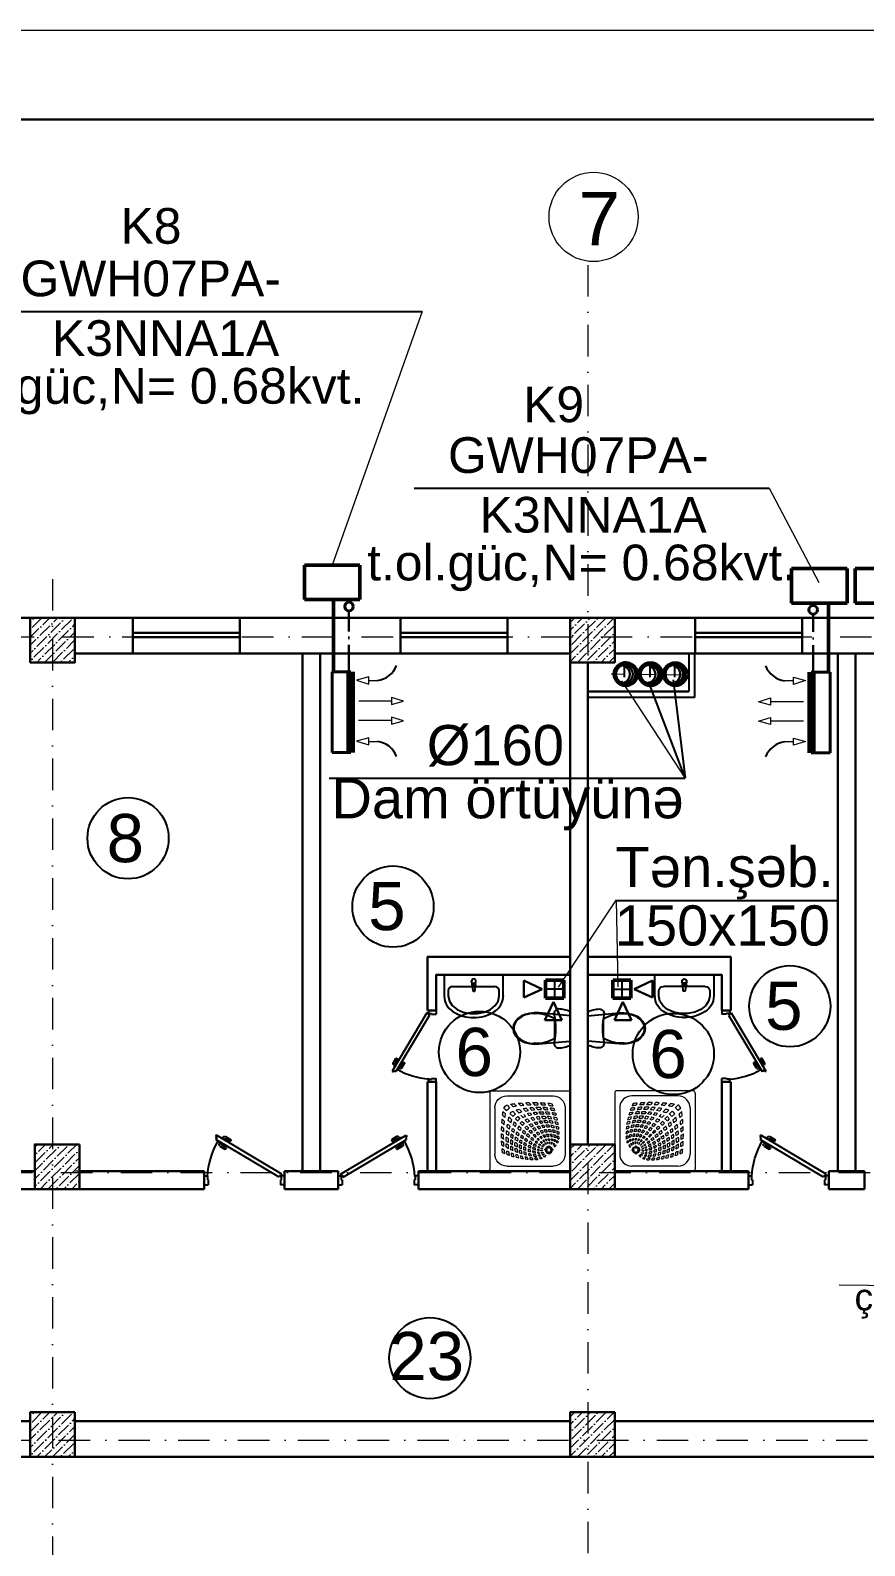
# Model space of a CAD drawing. Header units: millimetres. Extents: x 895788 to 1136524, y -21936 to 400945.
# Drawn here: x 1054279 to 1063630, y 246946 to 263923 of the extents above; entities that cross this region are included whole.
import ezdxf

# ---------------------------------------------------------------- set-up
doc = ezdxf.new("R2010")
doc.units = ezdxf.units.MM
for name, pattern in [('( Hidden )', [0.275, 0.15, -0.125]), ('ACAD_ISO10W100', [18, 12, -3, 0, -3]), ('Штрихпунктирная', [670.277762, 352.777767, -176.388884, 0, -141.111112])]:
    doc.linetypes.add(name, pattern=pattern)
for name, color, linetype, lineweight in [('0_Ном._пера__7', 7, 'Continuous', 60), ('2D Drafting - General_Pen_No__52_Ном._пера__1', 7, 'Continuous', 15), ('Arakesmelerin xətti_Pen_No__1', 7, 'Continuous', 15), ('LLLLLLLL', 7, 'Continuous', 30), ('ДВЕРИ', 7, 'Continuous', 5), ('Интерьер - Мебель_Ном._пера__1', 7, 'Continuous', 15), ('невидимка_Ном._пера__241_Ном._пера__7', 7, 'Continuous', 60), ('оси_Ном._пера__1', 7, 'Continuous', 15), ('перегородка_Ном._пера__7', 7, 'Continuous', 60), ('перегородка_Ном._пера__7_Ном._пера__7', 7, 'Continuous', 60)]:
    doc.layers.add(name, color=color, linetype=linetype, lineweight=lineweight)
doc.layers.add('Интерьер - Мебель', color=7, linetype='Continuous')
doc.layers.add('Интерьер - Мебель_Ном._пера__75', color=160, linetype='Continuous', lineweight=25, true_color=0x2731ed)
doc.styles.get("Standard").update_dxf_attribs({"font": 'arial.ttf', "height": 400})
doc.styles.add('СГЕНЕРИР_СТИЛЬ_1', font='arial.ttf')

# ---------------------------------------------------------------- blocks, each defined once
blk = doc.blocks.new('qapi 700')
at = {"layer": 'ДВЕРИ', "color": 251, "lineweight": 25, "true_color": 0x636466}
for p, q in [((1281620, 90086), (1281659, 90086)), ((1281659, 90034), (1281659, 90086)), ((1282420, 90086), (1282380, 90086)), ((1282380, 90034), (1282380, 90085)), ((1281620, 89997), (1281651, 89997)), ((1281651, 89997), (1281651, 90034)), ((1281651, 90034), (1281659, 90034)), ((1282368, 90010), (1281735, 89633)), ((1282395, 89980), (1281741, 89591)), ((1282382, 89987), (1282368, 90010)), ((1282388, 90034), (1282380, 90034)), ((1282388, 89991), (1282382, 89987)), ((1282388, 89997), (1282388, 90034)), ((1282420, 89997), (1282388, 89997)), ((1282420, 89997), (1282388, 89997)), ((1282395, 89980), (1282388, 89991)), ((1281733, 89605), (1281747, 89613)), ((1281741, 89591), (1281733, 89605)), ((1281747, 89613), (1281735, 89633)), ((1281812, 89685), (1281762, 89656)), ((1281762, 89656), (1281765, 89651)), ((1281776, 89665), (1281770, 89676)), ((1281775, 89698), (1281826, 89728)), ((1281785, 89617), (1281787, 89613)), ((1281787, 89613), (1281837, 89642)), ((1281792, 89676), (1281793, 89674)), ((1281835, 89712), (1281794, 89687)), ((1281802, 89622), (1281809, 89609)), ((1281814, 89681), (1281812, 89685)), ((1281820, 89629), (1281818, 89631)), ((1281872, 89650), (1281831, 89626)), ((1281831, 89604), (1281881, 89634)), ((1281837, 89642), (1281835, 89646)), ((1281836, 89725), (1281838, 89722)), ((1281884, 89645), (1281883, 89647))]:
    blk.add_line(p, q, dxfattribs=at)
for centre, radius, start, end in [((1282471, 90052), 821, 183.4077, 209.5706), ((1281783, 89684), 15.9, 120.7133, 210.7133), ((1281798, 89680), 7.94, 120.7133, 210.7133), ((1281823, 89617), 15.9, 210.7133, 300.7133), ((1281827, 89633), 7.94, 210.7133, 300.7133), ((1281830, 89721), 7.94, 30.7133, 120.7133), ((1281831, 89718), 7.94, 300.7133, 30.7133), ((1281876, 89643), 7.94, 30.7133, 120.7133), ((1281877, 89641), 7.94, 300.7133, 30.7133)]:
    blk.add_arc(centre, radius, start, end, dxfattribs=at)
blk = doc.blocks.new('Умывальник 03 16')
at = {"layer": 'Интерьер - Мебель_Ном._пера__75', "color": 251, "linetype": 'Continuous', "true_color": 0x636466}
for p, q in [((0, 0), (-320, 0)), ((320, 0), (0, 0)), ((-330, -10), (-330, -240)), ((-235, -130), (235, -130)), ((-25, -70), (-21, -112)), ((-18, -121), (-11, -174)), ((-14, -110), (-14, -95)), ((-14, -95), (14, -95)), ((11, -174), (18, -121)), ((14, -95), (14, -110)), ((21, -112), (25, -70)), ((330, -240), (330, -10)), ((-285, -180), (-285, -240)), ((-285, -240), (-273, -295)), ((-273, -295), (-240, -345)), ((240, -345), (273, -295)), ((273, -295), (285, -240)), ((285, -240), (285, -180)), ((-240, -345), (-187, -387)), ((-187, -387), (-118, -417)), ((-118, -417), (-41, -433)), ((-41, -433), (41, -433)), ((41, -433), (118, -417)), ((118, -417), (187, -387)), ((187, -387), (240, -345))]:
    blk.add_line(p, q, dxfattribs=at)
for centre, radius, start, end in [((-320, -10), 10, 90, 180), ((320, -10), 10, 0, 90), ((-235, -180), 50, 90, 180), ((0, -70), 25, 0, 180), ((0, -110), 21.1, 185.1696, 212.771), ((0, -110), 21.1, 212.771, 327.229), ((0, -110), 13.6, 180, 0), ((0, -110), 21.1, 327.229, 354.8304), ((235, -180), 50, 0, 90), ((-133, -240), 197, 180, 239.3268), ((0, -173), 11.2, 187.1389, 352.8611), ((133, -240), 197, 300.6732, 0), ((0, -58), 422, 236.4705, 270), ((0, -58), 422, 270, 303.5295)]:
    blk.add_arc(centre, radius, start, end, dxfattribs=at)
for p in [(320, 0), (-330, -10), (-25, -70), (-18, -121), (21, -112), (11, -174), (330, -240), (-233, -410), (0, -480), (233, -410)]:
    blk.add_point(p, dxfattribs=at)
blk = doc.blocks.new('Унитаз 16_2')
at = {"layer": 'Интерьер - Мебель_Ном._пера__75', "color": 251, "linetype": 'Continuous', "true_color": 0x636466}
for p, q in [((-187, 0), (-194, -15)), ((187, 0), (-187, 0)), ((-141, 0), (-173, -350)), ((141, 0), (-141, 0)), ((173, -350), (141, 0)), ((194, -15), (187, 0)), ((-217, -112), (-218, -128)), ((-218, -128), (-216, -140)), ((-216, -95), (-217, -112)), ((-213, -79), (-216, -95)), ((-216, -140), (-212, -151)), ((-210, -62), (-213, -79)), ((-212, -151), (-206, -161)), ((-205, -46), (-210, -62)), ((-206, -161), (-198, -169)), ((-200, -31), (-205, -46)), ((-194, -15), (-200, -31)), ((-198, -169), (-188, -175)), ((-116, -173), (-78, -168)), ((-78, -168), (-39, -165)), ((-39, -165), (0, -164)), ((0, -164), (39, -165)), ((39, -165), (78, -168)), ((78, -168), (116, -173)), ((188, -175), (198, -169)), ((200, -31), (194, -15)), ((198, -169), (206, -161)), ((205, -46), (200, -31)), ((210, -62), (205, -46)), ((206, -161), (212, -151)), ((213, -79), (210, -62)), ((212, -151), (216, -140)), ((216, -95), (213, -79)), ((217, -112), (216, -95)), ((216, -140), (218, -128)), ((218, -128), (217, -112)), ((-188, -175), (-178, -179)), ((-178, -179), (-166, -181)), ((-166, -181), (-154, -180)), ((-154, -180), (-116, -173)), ((0, -173), (-109, -173)), ((109, -173), (0, -173)), ((116, -173), (154, -180)), ((154, -180), (166, -181)), ((166, -181), (178, -179)), ((178, -179), (188, -175)), ((-173, -350), (-175, -402)), ((-175, -402), (-169, -453)), ((-169, -453), (-157, -503)), ((-157, -503), (-138, -550)), ((138, -550), (157, -503)), ((157, -503), (169, -453)), ((169, -453), (175, -402)), ((175, -402), (173, -350)), ((-138, -550), (-112, -587)), ((-112, -587), (-79, -616)), ((-79, -616), (-41, -634)), ((-41, -634), (0, -640)), ((0, -631), (0, -631)), ((0, -640), (41, -634)), ((41, -634), (79, -616)), ((79, -616), (112, -587)), ((81, -605), (81, -605)), ((112, -587), (138, -550))]:
    blk.add_line(p, q, dxfattribs=at)
for centre, radius, start, end in [((258, -388), 425, 149.6518, 181.3539), ((-258, -388), 425, 358.6461, 30.3482), ((89, -412), 257, 176.8048, 228.4245), ((-89, -412), 257, 311.5755, 3.1952), ((1, -493), 139, 233.7772, 269.6644), ((-1, -493), 139, 270.3356, 306.2228)]:
    blk.add_arc(centre, radius, start, end, dxfattribs=at)
for p in [(109, -173), (-167, -398), (167, -398), (-81, -605)]:
    blk.add_point(p, dxfattribs=at)
blk = doc.blocks.new('Символ поддона душа 16')
at = {"layer": 'Интерьер - Мебель_Ном._пера__1', "color": 251, "linetype": 'Continuous', "lineweight": 5, "true_color": 0x636466}
for p, q in [((0, 22), (0, 878)), ((878, 900), (23, 900)), ((900, 22), (900, 878)), ((56, 191), (56, 709)), ((709, 844), (191, 844)), ((238, 713), (238, 678)), ((844, 191), (844, 709)), ((222, 662), (187, 662)), ((238, 647), (238, 611)), ((289, 662), (253, 662)), ((303, 601), (286, 614)), ((299, 597), (286, 614)), ((326, 567), (311, 584)), ((333, 574), (316, 589)), ((361, 531), (345, 547)), ((370, 540), (353, 555)), ((402, 486), (380, 510)), ((414, 498), (390, 520)), ((445, 440), (422, 465)), ((460, 455), (435, 478)), ((486, 395), (463, 420)), ((505, 414), (480, 437)), ((537, 342), (513, 367)), ((558, 364), (533, 387)), ((586, 289), (562, 314)), ((611, 314), (586, 338)), ((643, 228), (612, 260)), ((672, 257), (640, 288)), ((707, 159), (678, 190)), ((741, 193), (710, 222)), ((878, 0), (23, 0)), ((709, 56), (191, 56))]:
    blk.add_line(p, q, dxfattribs=at)
for radius in [39.4, 28.1]:
    blk.add_circle((238, 662), radius, dxfattribs=at)
for centre, radius, start, end in [((23, 878), 22.5, 90, 180), ((878, 878), 22.5, 0, 90), ((191, 709), 135, 90, 180), ((375, 636), 137, 129.196, 140.9462), ((-112, 1576), 935, 294.0484, 295.9579), ((386, 556), 183, 114.6682, 122.9443), ((361, 416), 303, 98.8716, 104.2822), ((235, 666), 93.2, 48.7297, 55.3816), ((367, 478), 226, 101.3517, 107.6931), ((311, 389), 304, 87.4738, 92.4325), ((238, 662), 67.7, 26.6695, 27), ((235, 666), 93.2, 32.1387, 37.3696), ((375, 636), 137, 108.2589, 116.5791), ((221, 672), 127, 35.2917, 42.9165), ((235, 666), 93.2, 16.8111, 21.1202), ((391, 520), 235, 101.8201, 106.3724), ((201, 669), 163, 29.6354, 36.3675), ((386, 556), 183, 101.3677, 106.7778), ((221, 672), 127, 21.1122, 27.6146), ((361, 416), 303, 90.9431, 94.1785), ((359, 534), 169, 89.6302, 95.1753), ((221, 672), 127, 8.378, 13.7023), ((311, 389), 304, 80.2718, 83.408), ((201, 669), 163, 17.6042, 23.8079), ((380, 568), 205, 88.3128, 95.6344), ((193, 668), 196, 25.9651, 31.9952), ((201, 669), 163, 6.7115, 11.9035), ((391, 520), 235, 88.6469, 95.0662), ((193, 668), 196, 14.6813, 21.0162), ((385, 619), 120, 80.9202, 93.938), ((361, 416), 303, 80.5246, 85.8025), ((219, 668), 198, 26.2829, 32.3063), ((303, 275), 433, 75.0459, 78.8273), ((193, 668), 196, 4.2183, 9.5363), ((289, 356), 342, 68.1808, 73.0545), ((234, -309), 1060, 80.7899, 80.837), ((219, 668), 198, 13.8019, 20.7098), ((395, -91), 865, 86.9845, 88.7448), ((221, 664), 222, 23.6301, 29.5143), ((219, 668), 198, 1.6025, 7.7855), ((336, -158), 914, 82.7867, 84.4272), ((391, 520), 235, 81.5102, 81.7327), ((221, 664), 222, 11.3577, 18.0521), ((234, -309), 1060, 77.8137, 79.2341), ((99, -526), 1280, 73.4331, 74.6143), ((203, 656), 265, 20.8026, 26.059), ((221, 664), 222, 359.6929, 6.0044), ((151, -320), 1048, 72.4325, 73.8593), ((208, 656), 260, 9.8051, 15.9308), ((208, 656), 260, 359.1728, 5.1844), ((395, -91), 865, 83.3288, 85.055), ((216, 652), 280, 19.5061, 24.9124), ((336, -158), 914, 79.3162, 80.9273), ((234, -309), 1060, 74.7822, 76.1739), ((219, 652), 277, 8.1122, 14.298), ((99, -526), 1280, 70.9149, 72.0683), ((193, 644), 327, 17.2778, 22.1643), ((193, 644), 327, 6.8416, 12.3555), ((395, -91), 865, 79.7831, 81.4836), ((191, 641), 354, 15.4246, 20.2098), ((336, -158), 914, 75.9876, 77.5746), ((234, -309), 1060, 71.9075, 73.2752), ((191, 641), 354, 5.2184, 10.5629), ((159, 633), 410, 13.5731, 17.8969), ((159, 633), 410, 4.3349, 9.1453), ((91, 621), 500, 11.8149, 15.5001), ((395, -91), 865, 76.2338, 78.0955), ((336, -158), 914, 72.6385, 74.4189), ((91, 621), 500, 3.9186, 8.0135), ((234, -309), 1060, 68.9949, 70.5553), ((68, 611), 550, 10.9345, 14.4671), ((68, 611), 550, 3.4001, 7.2825), ((8, 599), 636, 9.7539, 12.944), ((395, -91), 865, 72.6704, 74.4434), ((336, -158), 914, 69.2927, 70.9472), ((-80, 591), 746, 8.2388, 11.0494), ((395, -91), 865, 68.9788, 70.8399), ((-198, 578), 889, 7.0667, 9.5129), ((336, -158), 914, 65.8073, 67.5698), ((-387, 558), 1104, 6.1761, 8.2184), ((709, 709), 135, 0, 90), ((395, -91), 865, 65.1461, 67.0472), ((-759, 508), 1504, 5.9584, 7.5213), ((-1097, 492), 1866, 4.8823, 6.1801), ((332, 520), 205, 174.3656, 181.6872), ((233, 681), 198, 237.6937, 243.7171), ((232, 707), 196, 238.0048, 244.0349), ((264, 525), 137, 153.4209, 161.7411), ((231, 700), 163, 233.6325, 240.3646), ((228, 679), 127, 227.0835, 234.7083), ((380, 509), 235, 174.9338, 181.3531), ((380, 509), 235, 163.6276, 168.1799), ((264, 525), 137, 129.0538, 140.804), ((235, 665), 93.2, 214.6184, 221.2703), ((232, 707), 196, 248.9838, 255.3187), ((282, 515), 120, 176.062, 189.0798), ((-676, 1012), 935, 334.0421, 335.9516), ((344, 514), 183, 163.2222, 168.6323), ((231, 700), 163, 246.1921, 252.3958), ((228, 679), 127, 242.3854, 248.8878), ((344, 514), 183, 147.0557, 155.3318), ((235, 665), 93.2, 232.6304, 237.8613), ((484, 539), 303, 175.8215, 179.0569), ((484, 539), 303, 184.1975, 189.4754), ((484, 539), 303, 165.7178, 171.1284), ((366, 541), 169, 174.8247, 180.3698), ((231, 700), 163, 258.0965, 263.2885), ((228, 679), 127, 256.2977, 261.622), ((232, 707), 196, 260.4637, 265.7817), ((625, 597), 433, 191.1727, 194.9541), ((422, 533), 226, 162.3069, 168.6483), ((235, 665), 93.2, 248.8798, 253.1889), ((511, 589), 304, 177.5675, 182.5262), ((238, 662), 67.7, 243, 243.3305), ((511, 589), 304, 186.592, 189.7282), ((544, 611), 342, 196.9455, 201.8192), ((424, 575), 198, 174.0035, 180.8126), ((235, 665), 93.2, 264.9225, 270.3158), ((1204, 897), 1022, 197.1695, 198.5766), ((424, 575), 198, 186.3774, 191.1212), ((228, 679), 127, 269.89, 276.1614), ((231, 700), 163, 269.7444, 275.8087), ((232, 707), 196, 271.4714, 277.3755), ((836, 739), 641, 200.8759, 203.4288), ((1204, 897), 1022, 199.6514, 200.6135), ((760, 728), 529, 194.5128, 196.9547), ((2135, 1622), 2148, 208.5547, 209.1761), ((235, 665), 93.2, 282.4548, 285.7089), ((1204, 897), 1022, 202.126, 203.6742), ((228, 679), 127, 284.8011, 288.8045), ((760, 728), 529, 198.8716, 200.7776), ((231, 700), 163, 282.5047, 286.7611), ((687, 792), 459, 204.438, 207.1542), ((7193, 6297), 8966, 219.4362, 219.5771), ((2135, 1622), 2148, 209.6526, 210.1462), ((232, 707), 196, 283.0403, 287.731), ((760, 728), 529, 203.6707, 206.5727), ((235, 665), 93.2, 297.8934, 301.113), ((228, 679), 127, 297.5784, 301.5243), ((687, 792), 459, 209.3188, 211.7595), ((2135, 1622), 2148, 210.8741, 211.5744), ((7193, 6297), 8966, 219.6897, 219.8217), ((231, 700), 163, 293.6956, 297.934), ((-5397, -6293), 8966, 50.4229, 50.5638), ((108, 213), 459, 62.8458, 65.562), ((235, 665), 93.2, 313.4687, 315.4047), ((235, 666), 93.2, 314.5953, 316.5313), ((325, 476), 198, 89.1874, 95.9965), ((3, -304), 1022, 71.4234, 72.8305), ((-722, -1235), 2148, 60.8239, 61.4453), ((172, 140), 529, 73.0453, 75.4872), ((228, 679), 127, 311.099, 312.8153), ((232, 707), 196, 293.9046, 298.3479), ((687, 792), 459, 215.1743, 218.3067), ((221, 672), 127, 317.1847, 318.901), ((235, 666), 93.2, 328.887, 332.1066), ((235, 666), 93.2, 344.2911, 347.5452), ((7193, 6297), 8966, 219.9999, 220.1536), ((231, 700), 163, 305.8661, 307.4927), ((233, 681), 198, 298.3461, 303.1161), ((235, 666), 93.2, 359.6842, 5.0775), ((221, 672), 127, 328.4757, 332.4216), ((-5397, -6293), 8966, 50.1783, 50.3103), ((201, 669), 163, 322.5073, 324.1339), ((108, 213), 459, 58.2405, 60.6812), ((221, 672), 127, 341.1955, 345.1989), ((-722, -1235), 2148, 59.8538, 60.3474), ((172, 140), 529, 69.2224, 71.1284), ((201, 669), 163, 332.066, 336.3044), ((232, 707), 196, 305.3872, 307.0355), ((221, 672), 127, 353.8386, 0.11), ((3, -304), 1022, 69.3865, 70.3486), ((325, 476), 198, 78.8788, 83.6226), ((193, 668), 196, 322.9645, 324.6128), ((201, 669), 163, 343.2389, 347.4953), ((233, 681), 198, 310.3725, 312.2207), ((201, 669), 163, 354.1913, 0.2556), ((219, 668), 198, 317.7793, 319.6275), ((193, 668), 196, 331.6521, 336.0954), ((-5397, -6293), 8966, 49.8464, 50.0001), ((108, 213), 459, 51.6933, 54.8257), ((193, 668), 196, 342.269, 346.9597), ((-722, -1235), 2148, 58.4256, 59.1259), ((236, 679), 222, 310.2953, 312.2018), ((172, 140), 529, 63.4273, 66.3293), ((219, 668), 198, 326.8839, 331.6539), ((221, 664), 222, 317.7982, 319.7047), ((193, 668), 196, 352.6245, 358.5286), ((3, -304), 1022, 66.3258, 67.874), ((161, 64), 641, 66.5712, 69.1241), ((219, 668), 198, 338.4256, 343.8597), ((221, 664), 222, 326.5145, 331.2419), ((-5397, -6293), 8966, 49.4635, 49.6642), ((219, 668), 198, 349.7336, 355.6196), ((-2093, -2811), 4200, 52.9007, 53.3154), ((221, 664), 222, 337.8477, 343.1726), ((-722, -1235), 2148, 56.8944, 57.6723), ((208, 656), 260, 328.7474, 333.23), ((172, 140), 529, 57.2921, 60.3822), ((221, 664), 222, 348.8556, 354.1687), ((3, -304), 1022, 63.2147, 64.756), ((-173, -726), 1499, 64.757, 65.7943), ((-149, -782), 1561, 66.7074, 67.6945), ((208, 656), 260, 339.384, 344.127), ((219, 652), 277, 327.2617, 331.8043), ((-2093, -2811), 4200, 52.082, 52.5038), ((208, 656), 260, 349.5692, 354.2534), ((219, 652), 277, 337.9613, 342.5935), ((-722, -1235), 2148, 55.327, 56.1089), ((-142, -444), 1191, 56.961, 58.3262), ((219, 652), 277, 348.1088, 352.6732), ((3, -304), 1022, 60.0048, 61.5377), ((-173, -726), 1499, 62.5826, 63.6046), ((219, 652), 277, 357.4706, 3.6927), ((151, -320), 1048, 69.3837, 70.7871), ((-149, -782), 1561, 64.623, 65.5906), ((193, 644), 327, 339.8931, 344.0222), ((193, 644), 327, 349.0008, 353.0845), ((193, 644), 327, 357.326, 3.0068), ((191, 641), 354, 339.249, 343.1565), ((-722, -1235), 2148, 53.8291, 54.6041), ((-142, -444), 1191, 54.2862, 55.6498), ((191, 641), 354, 347.9688, 351.9467), ((3, -304), 1022, 56.9406, 58.4743), ((-173, -726), 1499, 60.527, 61.5397), ((99, -526), 1280, 68.541, 69.6743), ((191, 641), 354, 356.003, 1.5769), ((-149, -782), 1561, 62.6595, 63.6145), ((151, -320), 1048, 66.495, 67.884), ((159, 633), 410, 340.8198, 344.2758), ((159, 633), 410, 348.655, 352.3383), ((159, 633), 410, 355.9929, 1.0759), ((-131, -618), 1358, 56.8954, 58.2556), ((91, 621), 500, 350.3185, 353.6011), ((-173, -726), 1499, 58.299, 59.4723), ((99, -526), 1280, 66.1047, 67.4125), ((91, 621), 500, 356.746, 1.1309), ((-149, -782), 1561, 60.573, 61.6817), ((151, -320), 1048, 63.4759, 65.0958), ((68, 611), 550, 350.4941, 353.5633), ((68, 611), 550, 356.558, 0.7271), ((8, 599), 636, 351.3186, 354.0676), ((8, 599), 636, 2.9751, 6.4514), ((234, -309), 1060, 66.1054, 67.5253), ((-173, -726), 1499, 56.1119, 57.1735), ((8, 599), 636, 356.7869, 0.5306), ((-149, -782), 1561, 58.5275, 59.521), ((99, -526), 1280, 63.7037, 64.8768), ((151, -320), 1048, 60.4879, 61.9464), ((-80, 591), 746, 351.9913, 354.4114), ((-80, 591), 746, 2.295, 5.3301), ((-80, 591), 746, 356.8297, 0.1009), ((-198, 578), 889, 1.9244, 4.5393), ((234, -309), 1060, 63.0798, 64.6149), ((-198, 578), 889, 357.151, 359.9641), ((-149, -782), 1561, 56.3273, 57.4598), ((99, -526), 1280, 61.1733, 62.4624), ((151, -320), 1048, 57.2873, 58.9284), ((-387, 558), 1104, 1.91, 4.0711), ((-387, 558), 1104, 357.8977, 0.2141), ((336, -158), 914, 62.1533, 63.9448), ((-759, 508), 1504, 2.7123, 4.3514), ((234, -309), 1060, 59.8831, 61.4256), ((99, -526), 1280, 58.4809, 59.7549), ((-759, 508), 1504, 359.5991, 1.3466), ((151, -320), 1048, 53.8072, 55.4332), ((-1097, 492), 1866, 2.2181, 3.5573), ((-1097, 492), 1866, 359.6289, 1.0375), ((992, 505), 865, 181.2552, 183.0155), ((236, 679), 222, 240.4857, 246.3699), ((245, 697), 265, 243.941, 249.1974), ((992, 505), 865, 184.945, 186.6712), ((248, 684), 280, 245.0876, 250.4939), ((256, 707), 327, 247.8357, 252.7222), ((992, 505), 865, 188.5164, 190.2169), ((259, 709), 354, 249.7902, 254.5754), ((267, 741), 410, 252.1031, 256.4269), ((1058, 564), 914, 185.5728, 187.2133), ((380, 509), 235, 188.2673, 188.4898), ((1058, 564), 914, 189.0727, 190.6838), ((1209, 666), 1060, 189.163, 189.2101), ((233, 681), 198, 249.2902, 256.1981), ((1058, 564), 914, 192.4254, 194.0124), ((1209, 666), 1060, 190.7659, 192.1863), ((236, 679), 222, 251.9479, 258.6423), ((244, 692), 260, 254.0692, 260.1949), ((1209, 666), 1060, 193.8261, 195.2178), ((248, 681), 277, 255.702, 261.8878), ((256, 707), 327, 257.6445, 263.1584), ((1426, 801), 1280, 195.3857, 196.5669), ((1209, 666), 1060, 196.7248, 198.0925), ((259, 709), 354, 259.4371, 264.7816), ((233, 681), 198, 262.2145, 268.3975), ((1426, 801), 1280, 197.9317, 199.0851), ((1220, 749), 1048, 196.1407, 197.5675), ((236, 679), 222, 263.9956, 270.3071), ((244, 692), 260, 264.8156, 270.8272), ((1426, 801), 1280, 200.3257, 201.459), ((1220, 749), 1048, 199.2129, 200.6163), ((248, 681), 277, 266.3073, 272.5294), ((1682, 1049), 1561, 202.3055, 203.2926), ((256, 707), 327, 266.9932, 272.674), ((233, 681), 198, 274.3804, 280.2664), ((259, 709), 354, 268.4231, 273.997), ((1220, 749), 1048, 202.116, 203.505), ((236, 679), 222, 275.8313, 281.1444), ((1626, 1073), 1499, 204.2057, 205.243), ((1682, 1049), 1561, 204.4094, 205.377), ((244, 692), 260, 275.7466, 280.4308), ((1204, 897), 1022, 205.244, 206.7853), ((1626, 1073), 1499, 206.3954, 207.4174), ((1682, 1049), 1561, 206.3855, 207.3405), ((248, 681), 277, 277.3268, 281.8912), ((233, 681), 198, 286.1403, 291.5744), ((256, 707), 327, 276.9155, 280.9992), ((236, 679), 222, 286.8274, 292.1523), ((760, 728), 529, 209.6178, 212.7079), ((1204, 897), 1022, 208.4623, 209.9952), ((259, 709), 354, 278.0533, 282.0312), ((1626, 1073), 1499, 208.4603, 209.473), ((244, 692), 260, 285.873, 290.616), ((2135, 1622), 2148, 212.3277, 213.1056), ((248, 681), 277, 287.4065, 292.0387), ((1344, 1042), 1191, 211.6738, 213.039), ((1204, 897), 1022, 211.5257, 213.0594), ((236, 679), 222, 298.7581, 303.4855), ((3711, 2993), 4200, 216.6846, 217.0992), ((256, 707), 327, 285.9778, 290.1069), ((2135, 1622), 2148, 213.8911, 214.673), ((7193, 6297), 8966, 220.3358, 220.5365), ((244, 692), 260, 296.77, 301.2526), ((259, 709), 354, 286.8435, 290.751), ((1344, 1042), 1191, 214.3502, 215.7138), ((267, 741), 410, 285.7242, 289.1802), ((248, 681), 277, 298.1957, 302.7383), ((3711, 2993), 4200, 217.4962, 217.918), ((2135, 1622), 2148, 215.3959, 216.1709), ((7193, 6297), 8966, 220.7207, 220.9272), ((256, 707), 327, 295.6884, 299.8756), ((244, 692), 260, 307.4055, 309.2965), ((208, 656), 260, 320.7035, 322.5945), ((259, 709), 354, 296.1376, 300.229), ((3711, 2993), 4200, 218.2881, 218.7048), ((248, 681), 277, 308.7401, 310.7182), ((219, 652), 277, 319.2818, 321.2599), ((267, 741), 410, 294.0771, 297.8554), ((7193, 6297), 8966, 221.1013, 221.3052), ((256, 707), 327, 305.219, 307.1214), ((-5397, -6293), 8966, 49.0728, 49.2793), ((193, 644), 327, 322.8786, 324.781), ((279, 809), 500, 290.6281, 293.9665), ((3711, 2993), 4200, 219.1772, 219.6324), ((259, 709), 354, 305.3155, 307.2306), ((191, 641), 354, 322.7694, 324.6845), ((193, 644), 327, 330.1244, 334.3116), ((7193, 6297), 8966, 221.5413, 221.7601), ((267, 741), 410, 302.4326, 304.2719), ((191, 641), 354, 329.771, 333.8624), ((-5397, -6293), 8966, 48.6948, 48.8987), ((159, 633), 410, 325.7281, 327.5674), ((-2093, -2811), 4200, 51.2952, 51.7119), ((463, 442), 90, 303.6661, 312.8255), ((159, 633), 410, 332.1446, 335.9229), ((458, 437), 90, 317.1745, 326.3339), ((484, 415), 90, 305.6468, 315.5471), ((485, 416), 90, 314.4529, 324.3532), ((91, 621), 500, 336.0335, 339.3719), ((-5397, -6293), 8966, 48.2399, 48.4587), ((-2093, -2811), 4200, 50.3676, 50.8228), ((91, 621), 500, 343.6182, 346.5984), ((-722, -1235), 2148, 52.1041, 52.9721), ((68, 611), 550, 336.8765, 340.0727), ((-415, -951), 1762, 54.6668, 55.6992), ((68, 611), 550, 344.0734, 346.9579), ((8, 599), 636, 338.9514, 341.8723), ((-5397, -6293), 8966, 47.7944, 48.0113), ((-2093, -2811), 4200, 49.4605, 49.9012), ((8, 599), 636, 345.4628, 348.1213), ((-722, -1235), 2148, 50.4106, 51.2332), ((-415, -951), 1762, 52.6863, 53.6473), ((-131, -618), 1358, 54.4189, 55.6212), ((-80, 591), 746, 346.7772, 349.1685), ((-198, 578), 889, 343.3, 345.5982), ((-2093, -2811), 4200, 48.4326, 48.975), ((-198, 578), 889, 348.3139, 350.441), ((-722, -1235), 2148, 48.5006, 49.5053), ((-415, -951), 1762, 50.477, 51.6335), ((-198, 578), 889, 352.9007, 355.0176), ((-131, -618), 1358, 51.6788, 53.1067), ((-173, -726), 1499, 53.7268, 54.9619), ((-387, 558), 1104, 350.3933, 352.2198), ((-387, 558), 1104, 354.2825, 356.0781), ((-759, 508), 1504, 353.6708, 355.1313), ((-722, -1235), 2148, 46.322, 47.2438), ((-415, -951), 1762, 47.9821, 49.0561), ((-759, 508), 1504, 356.7305, 358.1547), ((-131, -618), 1358, 48.5988, 49.9547), ((-149, -782), 1561, 53.9349, 55.0232), ((-173, -726), 1499, 51.092, 52.2703), ((-1097, 492), 1866, 354.6558, 355.8863), ((-1097, 492), 1866, 357.2023, 358.4067), ((191, 191), 135, 180, 270), ((279, 809), 500, 254.5, 258.1851), ((992, 505), 865, 191.9045, 193.7662), ((289, 832), 550, 255.5329, 259.0655), ((301, 892), 636, 257.056, 260.2461), ((992, 505), 865, 195.5566, 197.3296), ((309, 980), 746, 258.9506, 261.7612), ((992, 505), 865, 199.1601, 201.0212), ((322, 1098), 889, 260.4871, 262.9333), ((1058, 564), 914, 195.5811, 197.3615), ((342, 1287), 1104, 261.7816, 263.8239), ((1058, 564), 914, 199.0528, 200.7073), ((267, 741), 410, 260.8547, 265.6651), ((279, 809), 500, 261.9865, 266.0814), ((1209, 666), 1060, 199.4447, 201.0051), ((1058, 564), 914, 202.4302, 204.1927), ((289, 832), 550, 262.7175, 266.5999), ((1209, 666), 1060, 202.4747, 203.8946), ((301, 892), 636, 263.5486, 267.0249), ((309, 980), 746, 264.6699, 267.705), ((1426, 801), 1280, 202.5875, 203.8953), ((322, 1098), 889, 265.4607, 268.0756), ((1209, 666), 1060, 205.3851, 206.9202), ((267, 741), 410, 268.9241, 274.0071), ((342, 1287), 1104, 265.9289, 268.09), ((1426, 801), 1280, 205.1232, 206.2963), ((279, 809), 500, 268.8691, 273.254), ((1220, 749), 1048, 204.9042, 206.5241), ((289, 832), 550, 269.2729, 273.442), ((1426, 801), 1280, 207.5376, 208.8267), ((301, 892), 636, 269.4694, 273.2131), ((1220, 749), 1048, 208.0536, 209.5121), ((1682, 1049), 1561, 208.3183, 209.427), ((309, 980), 746, 269.8991, 273.1703), ((267, 741), 410, 277.6617, 281.345), ((322, 1098), 889, 270.0359, 272.849), ((1220, 749), 1048, 211.0716, 212.7127), ((279, 809), 500, 276.3989, 279.6815), ((1626, 1073), 1499, 210.5277, 211.701), ((1682, 1049), 1561, 210.479, 211.4725), ((342, 1287), 1104, 269.7859, 272.1023), ((289, 832), 550, 276.4367, 279.5059), ((1518, 1031), 1358, 211.7444, 213.1046), ((1682, 1049), 1561, 212.5402, 213.6727), ((301, 892), 636, 275.9324, 278.6814), ((1626, 1073), 1499, 212.8265, 213.8881), ((309, 980), 746, 275.5886, 278.0087), ((279, 809), 500, 283.4016, 286.3818), ((1851, 1315), 1762, 214.3008, 215.3332), ((1518, 1031), 1358, 214.3788, 215.5811), ((322, 1098), 889, 274.9824, 277.0993), ((1626, 1073), 1499, 215.0381, 216.2732), ((289, 832), 550, 283.0421, 285.9266), ((342, 1287), 1104, 273.9219, 275.7175), ((2135, 1622), 2148, 217.0279, 217.8959), ((301, 892), 636, 281.8787, 284.5372), ((1851, 1315), 1762, 216.3527, 217.3137), ((1518, 1031), 1358, 216.8933, 218.3212), ((309, 980), 746, 280.8315, 283.2228), ((2135, 1622), 2148, 218.7668, 219.5894), ((322, 1098), 889, 279.559, 281.6861), ((1851, 1315), 1762, 218.3665, 219.523), ((289, 832), 550, 289.9273, 293.1235), ((342, 1287), 1104, 277.7802, 279.6067), ((301, 892), 636, 288.1277, 291.0486), ((3711, 2993), 4200, 220.0988, 220.5395), ((2135, 1622), 2148, 220.4947, 221.4994), ((309, 980), 746, 286.3701, 288.9778), ((7193, 6297), 8966, 221.9887, 222.2056), ((322, 1098), 889, 284.4018, 286.7), ((3711, 2993), 4200, 221.025, 221.5674), ((516, 391), 90, 301.3122, 312.1558), ((342, 1287), 1104, 281.8556, 283.8074), ((509, 384), 90, 317.8442, 328.6878), ((7193, 6297), 8966, 222.445, 222.7148), ((537, 364), 90, 303.1469, 314.6807), ((536, 363), 90, 315.3193, 326.8531), ((592, 308), 11.2, 314.6807, 315.3193), ((392, 1659), 1504, 278.0389, 279.5966), ((565, 337), 90, 301.7967, 314.2789), ((563, 335), 90, 315.7211, 328.2033), ((7193, 6297), 8966, 223.0599, 223.2958), ((598, 306), 90, 299.6831, 313.2253), ((-5397, -6293), 8966, 47.2852, 47.555), ((594, 302), 90, 316.7747, 330.3169), ((628, 264), 90, 303.8799, 318.4865), ((-387, 558), 1104, 346.1926, 348.1444), ((636, 272), 90, 311.5135, 326.1201), ((667, 239), 90, 296.5187, 312.3183), ((709, 191), 135, 270, 0), ((-759, 508), 1504, 350.4034, 351.9611), ((-5397, -6293), 8966, 46.7042, 46.9401), ((661, 233), 90, 317.6817, 333.4813), ((-2093, -2811), 4200, 47.2646, 47.747), ((-1097, 492), 1866, 351.9982, 353.2744), ((23, 22), 22.5, 180, 270), ((992, 505), 865, 202.9528, 204.8539), ((392, 1659), 1504, 262.4787, 264.0416), ((408, 1997), 1866, 263.8199, 265.1177), ((1058, 564), 914, 206.0552, 207.8467), ((392, 1659), 1504, 265.6486, 267.2877), ((1209, 666), 1060, 208.5744, 210.1169), ((408, 1997), 1866, 266.4427, 267.7819), ((1426, 801), 1280, 210.2451, 211.5191), ((392, 1659), 1504, 268.6534, 270.4009), ((1220, 749), 1048, 214.5668, 216.1928), ((408, 1997), 1866, 268.9625, 270.3711), ((1682, 1049), 1561, 214.9768, 216.0651), ((392, 1659), 1504, 271.8453, 273.2695), ((1626, 1073), 1499, 217.7297, 218.908), ((408, 1997), 1866, 271.5933, 272.7977), ((1518, 1031), 1358, 220.0453, 221.4012), ((392, 1659), 1504, 274.8687, 276.3292), ((1851, 1315), 1762, 220.9439, 222.0179), ((408, 1997), 1866, 274.1137, 275.3442), ((2135, 1622), 2148, 222.7562, 223.678), ((3711, 2993), 4200, 222.253, 222.7354), ((408, 1997), 1866, 276.7256, 278.0018), ((878, 22), 22.5, 270, 0)]:
    blk.add_arc(centre, radius, start, end, dxfattribs=at)

msp = doc.modelspace()

# ---------------------------------------------------------------- hatches: boundary and pattern name
at = {"lineweight": 9}
h = msp.add_hatch(dxfattribs=at)
h.set_pattern_fill('ANSI36', color=256, scale=500)
h.set_pattern_definition([(45, (-679859.3, 2713741.77), (33.1456304, 121.533978), [156.25, -31.25, 0, -31.25])])
h.paths.add_polyline_path([(1054278.849, 257341.687), (1054278.849, 256841.687), (1054778.849, 256841.687), (1054778.849, 257341.687)])
h = msp.add_hatch(dxfattribs=at)
h.set_pattern_fill('ANSI36', color=256, scale=500)
h.set_pattern_definition([(45, (-685909.11, 2713741.77), (33.1456304, 121.533978), [156.25, -31.25, 0, -31.25])])
h.paths.add_polyline_path([(1060328.654, 257341.687), (1060328.654, 256841.687), (1060828.654, 256841.687), (1060828.654, 257341.687)])
h = msp.add_hatch(dxfattribs=at)
h.set_pattern_fill('ANSI36', color=256, scale=500)
h.set_pattern_definition([(45, (-679909.11, 2707841.76), (33.1456304, 121.533978), [156.25, -31.25, 0, -31.25])])
h.paths.add_polyline_path([(1054328.654, 251441.681), (1054328.654, 250941.681), (1054828.654, 250941.681), (1054828.654, 251441.681)])
h = msp.add_hatch(dxfattribs=at)
h.set_pattern_fill('ANSI36', color=256, scale=500)
h.set_pattern_definition([(45, (-685909.11, 2707841.76), (33.1456304, 121.533978), [156.25, -31.25, 0, -31.25])])
h.paths.add_polyline_path([(1060328.654, 251441.681), (1060328.654, 250941.681), (1060828.654, 250941.681), (1060828.654, 251441.681)])
h = msp.add_hatch(dxfattribs=at)
h.set_pattern_fill('ANSI36', color=256, scale=500)
h.set_pattern_definition([(45, (-679859.3, 2704841.76), (33.1456304, 121.533978), [156.25, -31.25, 0, -31.25])])
h.paths.add_polyline_path([(1054278.849, 248441.681), (1054278.849, 247941.681), (1054778.849, 247941.681), (1054778.849, 248441.681)])
h = msp.add_hatch(dxfattribs=at)
h.set_pattern_fill('ANSI36', color=256, scale=500)
h.set_pattern_definition([(45, (-685909.3, 2704841.76), (33.1456304, 121.533978), [156.25, -31.25, 0, -31.25])])
h.paths.add_polyline_path([(1060328.849, 248441.681), (1060328.849, 247941.681), (1060828.849, 247941.681), (1060828.849, 248441.681)])

# ---------------------------------------------------------------- linework, layer by layer
for p, q in [((1054139.484, 260771.733), (1058669.362, 260771.733)), ((1058582.262, 258792.704), (1062558.619, 258792.704)), ((1061660.758, 256948.253), (1061660.758, 256513.755)), ((1061722.411, 256940.712), (1061722.411, 256449.02)), ((1061660.761, 256513.755), (1060526.491, 256513.755)), ((1060526.491, 256513.755), (1061660.022, 256513.755)), ((1061722.411, 256449.02), (1060535.995, 256449.02)), ((1063314.599, 254171.228), (1060849.885, 254171.228)), ((1060257.26, 253181.81), (1060052.202, 253181.81)), ((1060154.68, 253281.81), (1060154.68, 253081.81)), ((1060805.924, 253181.81), (1061010.983, 253181.81)), ((1060908.505, 253281.81), (1060908.505, 253081.81))]:
    msp.add_line(p, q)
at = {"color": 7, "lineweight": 0}
for p, q in [((1058669.362, 260771.733), (1057663.164, 257930.56)), ((1062558.619, 258792.704), (1063116.614, 257736.301)), ((1061617.019, 255547.271), (1060909.76, 256633.927)), ((1060844.308, 254180.467), (1060195.904, 253203.428)), ((1060844.308, 254180.467), (1060862.534, 253207.41))]:
    msp.add_line(p, q, dxfattribs=at)
at = {"color": 163, "lineweight": 50}
for p, q in [((1057352.46, 257544.501), (1057352.46, 257930.56)), ((1057973.868, 257930.56), (1057352.46, 257930.56)), ((1057973.868, 257930.56), (1057973.868, 257544.501)), ((1062811.748, 257892.566), (1062811.748, 257506.507)), ((1062811.748, 257892.566), (1063433.157, 257892.566)), ((1063433.157, 257506.507), (1063433.157, 257892.566)), ((1063521.667, 257892.566), (1063521.667, 257506.507)), ((1063521.667, 257892.566), (1064143.076, 257892.566)), ((1057973.868, 257544.501), (1057352.46, 257544.501)), ((1062811.748, 257506.507), (1063433.157, 257506.507)), ((1063521.667, 257506.507), (1064143.076, 257506.507))]:
    msp.add_line(p, q, dxfattribs=at)
at = {"color": 193, "lineweight": 50}
for p, q in [((1057677.926, 256737.372), (1057677.926, 257544.501)), ((1063224.653, 256733.238), (1063224.653, 257506.507))]:
    msp.add_line(p, q, dxfattribs=at)
at = {"color": 7, "linetype": 'ACAD_ISO10W100', "lineweight": 30, "ltscale": 25}
for p, q in [((1057850.589, 256739.057), (1057850.589, 257419.896)), ((1063051.989, 256734.923), (1063051.989, 257381.902))]:
    msp.add_line(p, q, dxfattribs=at)
at = {"linetype": 'Штрихпунктирная', "ltscale": 0.5}
for p, q in [((1060934.303, 256854.212), (1060936.519, 256537.081)), ((1061221.876, 256852.765), (1061224.093, 256535.634)), ((1061497.012, 256852.698), (1061497.012, 256522.26))]:
    msp.add_line(p, q, dxfattribs=at)
at = {"color": 0, "lineweight": 40}
for p, q in [((1057660.853, 256737.606), (1057871.057, 256737.606)), ((1057660.853, 255833.213), (1057660.853, 256737.606)), ((1057871.057, 256737.606), (1057871.057, 255833.213)), ((1063241.726, 256733.472), (1063031.522, 256733.472)), ((1063031.522, 256733.472), (1063031.522, 255829.079)), ((1063241.726, 255829.079), (1063241.726, 256733.472)), ((1057871.057, 255833.213), (1057660.853, 255833.213)), ((1063031.522, 255829.079), (1063241.726, 255829.079))]:
    msp.add_line(p, q, dxfattribs=at)
at = {"color": 0, "lineweight": 15}
for p, q in [((1057660.853, 256737.606), (1057871.057, 256737.606)), ((1057660.853, 255833.213), (1057660.853, 256737.606)), ((1057871.057, 256737.606), (1057871.057, 255833.213)), ((1063241.726, 256733.472), (1063031.522, 256733.472)), ((1063031.522, 256733.472), (1063031.522, 255829.079)), ((1063241.726, 255829.079), (1063241.726, 256733.472)), ((1058071.783, 256678.783), (1057935.647, 256641.537)), ((1057935.647, 256641.537), (1058071.783, 256599.512)), ((1058071.783, 256599.512), (1058071.783, 256678.783)), ((1058071.783, 256639.148), (1058169.995, 256639.148)), ((1062830.796, 256635.013), (1062732.583, 256635.013)), ((1062830.796, 256595.378), (1062830.796, 256674.649)), ((1062830.796, 256674.649), (1062966.932, 256637.403)), ((1062966.932, 256637.403), (1062830.796, 256595.378)), ((1058326.895, 256407.923), (1057959.207, 256407.923)), ((1058463.031, 256405.534), (1058326.895, 256447.559)), ((1058326.895, 256447.559), (1058326.895, 256368.287)), ((1058326.895, 256368.287), (1058463.031, 256405.534)), ((1062439.548, 256401.4), (1062575.684, 256443.425)), ((1062575.684, 256364.153), (1062439.548, 256401.4)), ((1062575.684, 256443.425), (1062575.684, 256364.153)), ((1062575.684, 256403.789), (1062943.372, 256403.789)), ((1058326.895, 256189.407), (1057956.746, 256189.407)), ((1058463.031, 256187.018), (1058326.895, 256229.043)), ((1058326.895, 256229.043), (1058326.895, 256149.771)), ((1058326.895, 256149.771), (1058463.031, 256187.018)), ((1062439.548, 256182.884), (1062575.684, 256224.909)), ((1062575.684, 256145.637), (1062439.548, 256182.884)), ((1062575.684, 256224.909), (1062575.684, 256145.637)), ((1062575.684, 256185.273), (1062945.832, 256185.273)), ((1058071.783, 255995.946), (1057935.647, 255958.7)), ((1057935.647, 255958.7), (1058071.783, 255916.675)), ((1058071.783, 255916.675), (1058071.783, 255995.946)), ((1058071.783, 255956.311), (1058169.995, 255956.311)), ((1062830.796, 255952.176), (1062732.583, 255952.176)), ((1062830.796, 255912.541), (1062830.796, 255991.812)), ((1062830.796, 255991.812), (1062966.932, 255954.566)), ((1062966.932, 255954.566), (1062830.796, 255912.541)), ((1057871.057, 255833.213), (1057660.853, 255833.213)), ((1063031.522, 255829.079), (1063241.726, 255829.079))]:
    msp.add_line(p, q, dxfattribs=at)
at = {"color": 5, "lineweight": 50}
for p, q in [((1057840.968, 256737.606), (1057840.968, 255833.213)), ((1057895.829, 256737.606), (1057895.829, 255833.213)), ((1063006.75, 256733.472), (1063006.75, 255829.079)), ((1063061.611, 256733.472), (1063061.611, 255829.079))]:
    msp.add_line(p, q, dxfattribs=at)
at = {"lineweight": 50}
for p, q in [((1057871.057, 256737.606), (1057871.057, 255833.213)), ((1063031.522, 256733.472), (1063031.522, 255829.079))]:
    msp.add_line(p, q, dxfattribs=at)
at = {"color": 7}
for p, q in [((1061617.019, 255547.271), (1061207.327, 256626.055)), ((1061482.191, 256647.314), (1061617.019, 255547.271)), ((1057628.936, 255544.217), (1061618.221, 255544.217))]:
    msp.add_line(p, q, dxfattribs=at)
at = {"color": 7, "lineweight": 30}
for p, q in [((1059809.993, 253276.545), (1059809.993, 253087.167)), ((1060015.398, 253180.605), (1059809.993, 253276.545)), ((1059809.993, 253087.167), (1060015.398, 253180.605)), ((1061047.786, 253180.605), (1061253.192, 253276.545)), ((1061253.192, 253087.167), (1061047.786, 253180.605)), ((1061253.192, 253276.545), (1061253.192, 253087.167)), ((1060142.414, 253037.284), (1060046.474, 252831.878)), ((1060235.852, 252831.878), (1060142.414, 253037.284)), ((1060827.332, 252831.878), (1060920.77, 253037.284)), ((1060920.77, 253037.284), (1061016.711, 252831.878)), ((1060046.474, 252831.878), (1060235.852, 252831.878)), ((1061016.711, 252831.878), (1060827.332, 252831.878))]:
    msp.add_line(p, q, dxfattribs=at)
at = {"color": 7, "lineweight": 50}
for p, q in [((1060052.202, 253281.81), (1060052.202, 253081.81)), ((1060257.158, 253281.81), (1060052.202, 253281.81)), ((1060257.158, 253081.81), (1060257.158, 253281.81)), ((1060257.26, 253281.81), (1060257.26, 253081.81)), ((1060805.924, 253281.81), (1060805.924, 253081.81)), ((1060806.027, 253081.81), (1060806.027, 253281.81)), ((1060806.027, 253281.81), (1061010.983, 253281.81)), ((1061010.983, 253281.81), (1061010.983, 253081.81)), ((1060052.202, 253081.81), (1060257.158, 253081.81)), ((1061010.983, 253081.81), (1060806.027, 253081.81))]:
    msp.add_line(p, q, dxfattribs=at)
at = {"color": 0, "lineweight": 30}
for p, q in [((1058828.654, 252941.681), (1058728.654, 252941.681)), ((1062028.654, 252941.681), (1062128.654, 252941.681)), ((1058828.654, 252141.681), (1058728.654, 252141.681)), ((1062028.654, 252141.681), (1062128.654, 252141.681))]:
    msp.add_line(p, q, dxfattribs=at)
at = {"lineweight": 30, "flags": 128}
msp.add_lwpolyline([(1020231.322, 262924.707), (1099074.38, 262924.707), (1099074.38, 205638.738), (1020231.322, 205638.738)], close=True, dxfattribs=at)
at = {"color": 0, "lineweight": 30}
for points in [[(1030828.849, 257341.687), (1072228.849, 257341.687)], [(1060328.654, 256941.687), (1054778.849, 256941.687)], [(1066329.044, 256941.687), (1060828.654, 256941.687)], [(1060328.654, 253541.681), (1058728.654, 253541.681), (1058728.654, 252941.681)], [(1060528.654, 253541.681), (1062128.654, 253541.681), (1062128.654, 252941.681)], [(1060328.654, 253341.681), (1058828.654, 253341.681), (1058828.654, 252941.681)], [(1060528.654, 253341.681), (1062028.654, 253341.681), (1062028.654, 252941.681)], [(1058728.654, 252141.681), (1058728.654, 251141.681)], [(1058828.654, 252141.681), (1058828.654, 251141.681)], [(1062028.654, 252141.681), (1062028.654, 251141.681)], [(1062128.654, 252141.681), (1062128.654, 251141.681)], [(1049928.66, 251141.681), (1054328.654, 251141.681)], [(1054828.654, 251141.681), (1056228.657, 251141.681)], [(1056228.657, 251141.681), (1056228.657, 250941.681)], [(1057128.657, 251141.681), (1057728.375, 251141.681)], [(1057128.657, 251141.681), (1057128.657, 250941.681)], [(1057728.375, 251141.681), (1057728.375, 250941.681)], [(1058628.375, 251141.681), (1060328.654, 251141.681)], [(1058628.375, 251141.681), (1058628.375, 250941.681)], [(1060828.654, 251141.681), (1062328.138, 251141.681)], [(1062328.138, 251141.681), (1062328.138, 250941.681)], [(1063228.138, 251141.681), (1063628.56, 251141.681)], [(1063228.138, 251141.681), (1063228.138, 250941.681)], [(1063628.56, 251141.681), (1063628.56, 250941.681)], [(1056228.657, 250941.681), (1049928.66, 250941.681)], [(1057728.375, 250941.681), (1057128.657, 250941.681)], [(1060328.654, 250941.681), (1058628.375, 250941.681)], [(1062328.138, 250941.681), (1060828.654, 250941.681)], [(1063628.56, 250941.681), (1063228.138, 250941.681)]]:
    msp.add_lwpolyline(points, dxfattribs=at)
at = {"color": 3, "lineweight": 30}
for points in [[(1054778.849, 257341.687), (1054278.849, 257341.687), (1054278.849, 256841.687), (1054778.849, 256841.687)], [(1060828.654, 257341.687), (1060328.654, 257341.687), (1060328.654, 256841.687), (1060828.654, 256841.687)], [(1054828.654, 251441.681), (1054328.654, 251441.681), (1054328.654, 250941.681), (1054828.654, 250941.681)], [(1060828.654, 251441.681), (1060328.654, 251441.681), (1060328.654, 250941.681), (1060828.654, 250941.681)], [(1054778.849, 248441.681), (1054278.849, 248441.681), (1054278.849, 247941.681), (1054778.849, 247941.681)], [(1060828.849, 248441.681), (1060328.849, 248441.681), (1060328.849, 247941.681), (1060828.849, 247941.681)]]:
    msp.add_lwpolyline(points, close=True, dxfattribs=at)
at = {"color": 0, "lineweight": 30}
for points in [[(1056628.368, 257341.687), (1055428.368, 257341.687), (1055428.368, 256941.687), (1056628.368, 256941.687)], [(1059628.368, 257341.687), (1058428.368, 257341.687), (1058428.368, 256941.687), (1059628.368, 256941.687)], [(1062928.673, 257341.687), (1061728.673, 257341.687), (1061728.673, 256941.687), (1062928.673, 256941.687)], [(1057528.368, 251141.681), (1057328.368, 251141.681), (1057328.368, 256941.687), (1057528.368, 256941.687)], [(1063528.849, 251141.681), (1063328.849, 251141.681), (1063328.849, 256941.687), (1063528.849, 256941.687)], [(1060528.368, 251441.681), (1060328.368, 251441.681), (1060328.368, 256841.687), (1060528.368, 256841.687)], [(1054278.849, 247941.681), (1048827.089, 247941.681), (1048827.089, 248341.681), (1054278.849, 248341.681)], [(1060328.849, 247941.681), (1054778.849, 247941.681), (1054778.849, 248341.681), (1060328.849, 248341.681)], [(1066329.044, 247941.681), (1060828.849, 247941.681), (1060828.849, 248341.681), (1066329.044, 248341.681)]]:
    msp.add_lwpolyline(points, close=True, dxfattribs=at)
at = {"color": 146, "lineweight": 30, "true_color": 0x105689}
for points in [[(1055428.368, 257172.824), (1055428.368, 257122.824), (1056628.368, 257122.824), (1056628.368, 257172.824)], [(1058428.368, 257172.824), (1058428.368, 257122.824), (1059628.368, 257122.824), (1059628.368, 257172.824)], [(1061728.673, 257172.824), (1061728.673, 257122.824), (1062928.673, 257122.824), (1062928.673, 257172.824)]]:
    msp.add_lwpolyline(points, close=True, dxfattribs=at)
at = {"color": 7, "lineweight": 40}
for centre in [(1057850.589, 257468.02), (1063051.989, 257430.026)]:
    msp.add_circle(centre, 48.124, dxfattribs=at)
at = {"color": 5, "lineweight": 60}
for centre in [(1060952.086, 256710.293), (1061229.647, 256709.825), (1061507.106, 256709.825)]:
    msp.add_circle(centre, 121.127, dxfattribs=at)
at = {"color": 0, "lineweight": 25}
for centre in [(1055374.415, 254871.477), (1058343.624, 254106.173), (1062791.77, 252989.598), (1059313.478, 252477.525), (1061485.69, 252454.246), (1058757.218, 249047.585)]:
    msp.add_circle(centre, 454.873, dxfattribs=at)
for centre, start, end in [((1058132.916, 256905.556), 277.9235886, 338.3516294), ((1062769.662, 256901.421), 201.6483706, 262.0764114), ((1058132.916, 255689.903), 21.6483706, 82.0764114), ((1062769.662, 255685.768), 97.9235886, 158.3516294)]:
    msp.add_arc(centre, 268.976, start, end)
at = {"color": 7, "lineweight": 30}
for centre, radius, start, end in [((1060937.074, 256708.639), 95.117, 266.506197, 95.6582404), ((1060898.366, 256707.907), 99.792, 289.2568481, 72.9075893), ((1061223.582, 256708.639), 95.117, 266.506197, 95.6582404), ((1061184.873, 256707.907), 99.792, 289.2568481, 72.9075893), ((1061501.041, 256708.639), 95.117, 266.506197, 95.6582404), ((1061462.333, 256707.907), 99.792, 289.2568481, 72.9075893)]:
    msp.add_arc(centre, radius, start, end, dxfattribs=at)
at = {"layer": '2D Drafting - General_Pen_No__52_Ном._пера__1', "linetype": 'Continuous'}
msp.add_line((1066308.199, 249834.311), (1063344.927, 249865.688), dxfattribs=at)
at = {"layer": 'Arakesmelerin xətti_Pen_No__1', "color": 7, "linetype": '( Hidden )', "lineweight": 15, "flags": 128}
for points in [[(1054878.827, 251141.681), (1054778.673, 251141.681)], [(1054178.788, 250941.681), (1054878.557, 250941.681)]]:
    msp.add_lwpolyline(points, dxfattribs=at)
at = {"layer": 'LLLLLLLL', "color": 0, "linetype": 'ACAD_ISO10W100', "lineweight": 20, "ltscale": 20}
msp.add_line((1061652.797, 256698.967), (1060789.464, 256708.791), dxfattribs=at)
at = {"layer": 'невидимка_Ном._пера__241_Ном._пера__7', "linetype": 'Continuous', "lineweight": 20, "flags": 128}
msp.add_lwpolyline([(1016239.268, 263922.72), (1100072.394, 263922.72), (1100072.394, 204640.724), (1016239.268, 204640.724)], close=True, dxfattribs=at)
at = {"layer": 'оси_Ном._пера__1', "linetype": 'Штрихпунктирная'}
for p, q in [((1024472.751, 257127.179), (1074026.778, 257127.179)), ((1024455.456, 251127.173), (1074026.778, 251127.173)), ((1024428.344, 248127.173), (1074026.778, 248127.173))]:
    msp.add_line(p, q, dxfattribs=at)
at = {"layer": 'оси_Ном._пера__1', "linetype": 'Штрихпунктирная', "flags": 128}
for points in [[(1060526.806, 261293.106), (1060530.011, 219824.853), (1060528.849, 218232.667)], [(1054528.921, 257775.029), (1054530.011, 219824.838), (1054528.849, 218232.652)]]:
    msp.add_lwpolyline(points, dxfattribs=at)
at = {"layer": 'оси_Ном._пера__1', "linetype": 'Continuous'}
msp.add_circle((1060592.125, 261831.919), 500, dxfattribs=at)

# ---------------------------------------------------------------- block references
at = {"lineweight": 15}
for p, xscale, yscale, zscale, rotation in [((968756.006, -1029291.315), -0.99985448786123, 0.99985448786123, 0.99985448786123, 270), ((1152101.302, -1029291.315), 0.99985448786123, 0.99985448786123, 0.99985448786123, 90.00000000000001), ((-381547.678, 352050.528), -1.121843277023546, 1.121843277023546, 1.121843277023546, 180), ((2496401.972, 352050.528), 1.121843277023546, 1.121843277023546, 1.121843277023546, 180), ((-375448.198, 352050.528), -1.121843277023546, 1.121843277023546, 1.121843277023546, 180)]:
    msp.add_blockref('qapi 700', p, dxfattribs=dict(at, xscale=xscale, yscale=yscale, zscale=zscale, rotation=rotation))
at = {"layer": 'Интерьер - Мебель', "color": 104, "linetype": 'Continuous', "lineweight": 15, "true_color": 0x029e21, "zscale": 1000}
msp.add_blockref('Умывальник 03 16', (1059248.654, 253341.681), dxfattribs=at)
at = {"layer": 'Интерьер - Мебель', "color": 104, "linetype": 'Continuous', "lineweight": 15, "true_color": 0x029e21, "xscale": -1, "zscale": 1000}
msp.add_blockref('Умывальник 03 16', (1061608.478, 253341.681), dxfattribs=at)
at = {"layer": 'Интерьер - Мебель', "color": 104, "linetype": 'Continuous', "lineweight": 15, "true_color": 0x029e21, "zscale": 1000}
for name, p, rotation in [('Унитаз 16_2', (1060328.654, 252741.083), 270), ('Символ поддона душа 16', (1061728.673, 251141.845), 90.00000000000001)]:
    msp.add_blockref(name, p, dxfattribs=dict(at, rotation=rotation))
at = {"layer": 'Интерьер - Мебель', "color": 104, "linetype": 'Continuous', "lineweight": 15, "true_color": 0x029e21, "xscale": -1, "zscale": 1000}
for name, p, rotation in [('Унитаз 16_2', (1060528.478, 252741.083), 90), ('Символ поддона душа 16', (1059428.654, 251141.845), 270)]:
    msp.add_blockref(name, p, dxfattribs=dict(at, rotation=rotation))

# ---------------------------------------------------------------- texts
for s, height, p in [('K8', 400, (1055289.819, 261531.505)), ('GWH07PA-', 400, (1054169.018, 260943.06)), ('K3NNA1A', 400, (1054522.633, 260274.757)), ('t.ol.güc, ', 400, (1053215.304, 259738.805)), ('N=', 400, (1055181.677, 259739.948)), (' 0.', 400, (1055911.554, 259739.948)), ('68', 400, (1056532.837, 259739.948)), ('kvt.', 400, (1057154.392, 259739.948)), ('K9', 400, (1059801.78, 259532.099)), ('GWH07PA-', 400, (1058960.056, 258964.032)), ('K3NNA1A', 400, (1059313.671, 258295.728)), ('t.ol.güc, ', 400, (1058053.525, 257759.777)), ('N=', 400, (1060019.897, 257760.919)), (' 0.', 400, (1060749.775, 257760.919)), ('68', 400, (1061371.057, 257760.919)), ('kvt.', 400, (1061992.612, 257760.919)), ('Ø160', 450, (1058722.397, 255689.964)), ('Dam örtüyünə', 450, (1057653.742, 255094.667))]:
    msp.add_text(s, height=height).set_placement(p)
at = {"color": 7}
for s, p in [('Tən.şəb.', (1060837.634, 254324.523)), ('150x150', (1060829.152, 253669.411))]:
    msp.add_text(s, height=450, dxfattribs=at).set_placement(p)
at = {"layer": '0_Ном._пера__7', "style": 'СГЕНЕРИР_СТИЛЬ_1'}
msp.add_text('ç', height=300, dxfattribs=at).set_placement((1063515.889, 249582.441))
at = {"layer": 'перегородка_Ном._пера__7', "linetype": 'Continuous', "char_height": 540, "attachment_point": 3, "style": 'СГЕНЕРИР_СТИЛЬ_1'}
for s, insert in [('{\\fArial|b0|i0|c238|p38;8}', (1055553.261, 255143.376)), ('{\\fArial|b0|i0|c238|p38;5}', (1058485.229, 254381.925)), ('{\\fArial|b0|i0|c238|p38;5}', (1062933.375, 253265.35)), ('{\\fArial|b0|i0|c238|p38;6}', (1059464.277, 252747.698)), ('{\\fArial|b0|i0|c238|p38;6}', (1061636.489, 252724.419)), ('{\\fArial|b0|i0|c238|p38;23}', (1059140.958, 249341.04))]:
    msp.add_mtext(s, dxfattribs=dict(at, insert=insert))
at = {"layer": 'перегородка_Ном._пера__7_Ном._пера__7', "linetype": 'Continuous', "insert": (1060421.887, 262112.82), "char_height": 600, "attachment_point": 1, "style": 'СГЕНЕРИР_СТИЛЬ_1'}
msp.add_mtext('7', dxfattribs=at)

doc.saveas('drawing.dxf')
